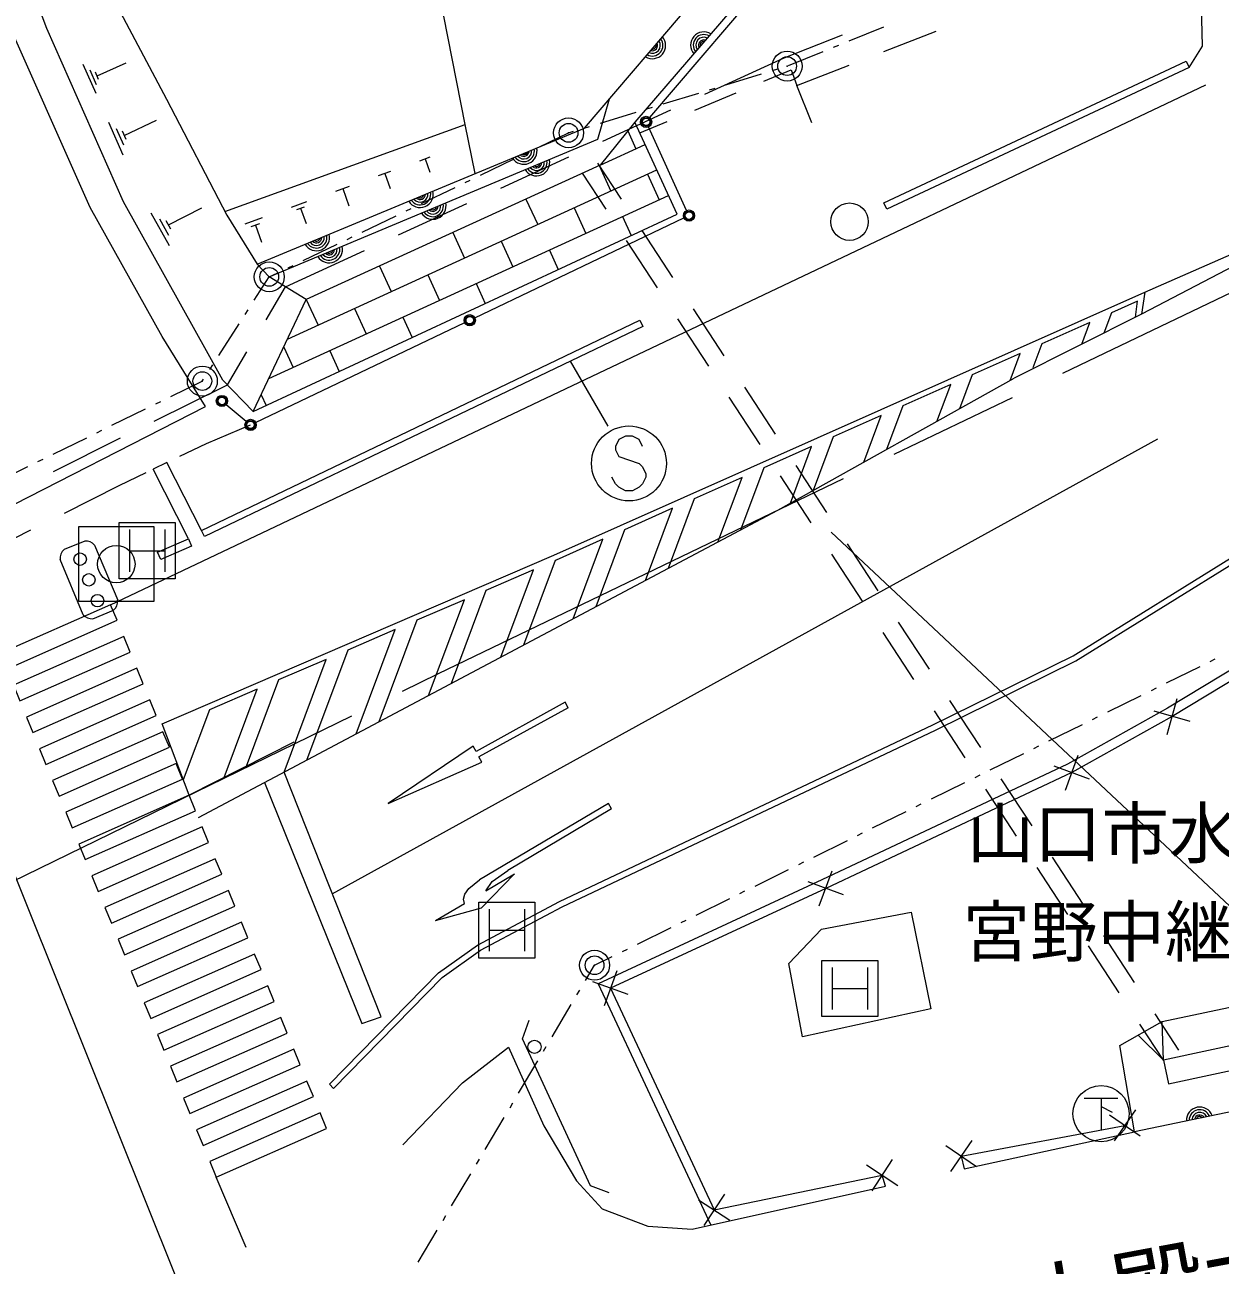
# Model space of a CAD drawing. Units: millimetres, scale not verified. Extents: x 40000 to 680000, y 20000 to 380000.
# Drawn here: x 464733 to 496650, y 250256 to 283364 of the extents above; entities that cross this region are included whole.
import ezdxf
from ezdxf.enums import TextEntityAlignment as Align

# ---------------------------------------------------------------- set-up
doc = ezdxf.new("R2010")
doc.units = ezdxf.units.MM
doc.header["$LTSCALE"] = 1000
doc.header["$PDMODE"] = 32
doc.header["$PDSIZE"] = 500
doc.linetypes.add('CHAIN', pattern=[18.5, 12, -1.5, 3.5, -1.5])
for name, color, linetype, lineweight in [('M-BGD', 7, 'Continuous', 13), ('M-BGD-EXST', 7, 'Continuous', 13), ('M-BMK', 2, 'CHAIN', 13), ('M-BMK-OTRS', 5, 'Continuous', 13), ('M-BMK-ROW', 30, 'Continuous', 13), ('M-STR-HTXT', 7, 'Continuous', 13), ('M-STR-STRC', 7, 'Continuous', 13)]:
    doc.layers.add(name, color=color, linetype=linetype, lineweight=lineweight)
doc.layers.add('M-BMK-HTXT', color=7, linetype='Continuous')
doc.styles.add('ＭＳ ゴシック', font='')
doc.styles.get('ＭＳ ゴシック').set_extended_font_data('MS Gothic')

msp = doc.modelspace()

# ---------------------------------------------------------------- linework, layer by layer
at = {"layer": 'M-BGD'}
for p, q in [((479675, 280610), (483385, 284948)), ((484624, 284950), (481020, 280764)), ((481420, 280888), (484316, 284276)), ((485005, 282479), (486568, 283101)), ((487673, 282653), (489071, 283197)), ((482894, 281511), (485005, 282479)), ((466638, 281528), (466294, 282309)), ((466650, 281766), (466478, 282157)), ((466704, 281907), (466618, 282102)), ((466661, 282005), (467443, 282347)), ((484466, 281858), (485196, 282162)), ((485196, 282162), (485344, 281746)), ((485344, 281746), (486741, 282290)), ((482620, 281089), (483728, 281551)), ((485749, 280749), (485344, 281746)), ((467389, 280414), (468247, 280817)), ((480168, 280259), (481985, 281094)), ((481152, 280477), (481882, 280781)), ((467363, 279885), (466980, 280753)), ((467376, 280150), (467185, 280584)), ((467436, 280306), (467341, 280523)), ((470070, 278385), (476490, 280703)), ((470941, 276973), (479675, 280610)), ((480831, 280530), (481047, 280057)), ((482152, 278312), (481020, 280764)), ((482405, 278409), (481385, 280637)), ((480096, 279621), (481294, 280170)), ((475278, 279734), (475560, 279836)), ((475419, 279785), (475547, 279432)), ((477441, 279008), (479259, 279842)), ((471751, 274977), (481609, 279489)), ((474181, 279338), (474505, 279455)), ((480667, 278710), (480035, 279675)), ((480070, 279609), (480382, 278927)), ((474343, 279396), (474489, 278991)), ((480254, 278440), (479622, 279404)), ((481359, 279375), (481671, 278693)), ((471251, 273924), (481923, 278808)), ((473040, 278926), (473407, 279058)), ((473223, 278992), (473389, 278533)), ((468569, 278023), (469459, 278477)), ((471853, 278497), (472265, 278646)), ((471993, 278432), (472199, 278506)), ((472096, 278469), (472245, 278057)), ((474715, 277757), (476532, 278591)), ((478115, 278714), (478427, 278033)), ((479404, 278480), (479716, 277798)), ((468594, 277465), (468107, 278337)), ((468582, 277744), (468338, 278180)), ((468630, 277913), (468508, 278132)), ((470618, 278052), (471077, 278217)), ((470832, 273039), (482152, 278312)), ((476749, 275544), (482333, 278208)), ((480694, 278245), (480925, 277741)), ((470774, 277978), (471004, 278061)), ((470889, 278020), (471055, 277561)), ((476160, 277820), (476472, 277138)), ((482037, 276619), (481215, 277874)), ((477449, 277585), (477761, 276903)), ((481624, 276348), (480802, 277603)), ((471695, 276371), (473806, 277339)), ((478739, 277351), (478976, 276833)), ((471261, 276637), (470941, 276973)), ((474205, 276925), (474517, 276243)), ((472250, 276030), (471261, 276637)), ((475494, 276690), (475806, 276008)), ((471174, 275493), (471695, 276371)), ((476784, 276456), (477027, 275925)), ((472250, 276030), (472562, 275348)), ((473539, 275796), (473852, 275114)), ((474829, 275561), (475078, 275017)), ((482994, 274257), (482172, 275512)), ((483407, 274528), (482585, 275783)), ((470895, 272750), (476478, 275414)), ((470143, 273755), (470664, 274633)), ((471648, 274761), (471897, 274219)), ((472874, 274666), (473129, 274109)), ((468185, 272781), (470143, 273755)), ((471047, 273492), (471180, 273201)), ((484777, 272437), (483955, 273691)), ((470111, 273228), (470645, 272782)), ((484364, 272166), (483542, 273421)), ((469583, 272192), (470760, 272686)), ((465498, 271445), (467289, 272336)), ((468871, 271849), (469583, 272192)), ((480592, 272292), (480501, 272110)), ((480774, 272383), (480592, 272292)), ((480955, 272383), (480774, 272383)), ((481137, 272292), (480955, 272383)), ((481228, 272110), (481137, 272292)), ((480501, 272110), (480501, 272020)), ((480501, 272020), (480592, 271838)), ((480592, 271838), (481137, 271656)), ((468528, 271684), (468156, 271504)), ((469102, 269648), (468156, 271504)), ((469455, 269869), (468528, 271684)), ((481137, 271656), (481228, 271565)), ((481228, 271565), (481319, 271383)), ((486147, 270345), (485325, 271600)), ((467257, 271071), (467970, 271414)), ((480501, 271110), (480410, 271292)), ((481319, 271292), (481228, 271110)), ((481319, 271383), (481319, 271292)), ((485733, 270075), (484912, 271329)), ((465790, 270332), (467257, 271071)), ((480592, 271020), (480501, 271110)), ((480774, 270929), (480592, 271020)), ((480955, 270929), (480774, 270929)), ((481137, 271020), (480955, 270929)), ((481228, 271110), (481137, 271020)), ((463557, 269207), (464897, 269882)), ((466176, 267969), (466176, 269969)), ((466176, 269969), (468176, 269969)), ((467251, 268577), (467251, 270077)), ((467251, 270077), (468751, 270077)), ((467532, 269890), (467532, 268765)), ((468176, 269969), (468176, 267969)), ((468470, 269890), (468470, 268765)), ((468751, 270077), (468751, 268577)), ((466335, 269586), (465781, 269355)), ((487517, 268254), (486695, 269509)), ((466596, 269479), (467213, 268003)), ((467532, 269327), (468470, 269327)), ((487103, 267983), (486281, 269238)), ((466290, 267617), (465674, 269094)), ((468751, 268577), (467251, 268577)), ((468176, 267969), (466176, 267969)), ((466552, 267510), (467105, 267741)), ((488887, 266163), (488065, 267417)), ((488473, 265892), (487651, 267147)), ((490256, 264071), (489434, 265326)), ((495234, 264423), (495505, 265386)), ((489843, 263801), (489021, 265055)), ((495851, 264769), (494888, 265041)), ((493157, 263233), (492216, 263572)), ((492517, 262932), (492856, 263873)), ((491626, 261980), (490804, 263235)), ((491213, 261709), (490391, 262964)), ((492996, 259889), (492174, 261144)), ((485947, 259845), (486291, 260784)), ((492583, 259618), (491761, 260873)), ((486589, 260142), (485650, 260486)), ((476854, 258449), (476854, 259949)), ((476854, 259949), (478354, 259949)), ((478354, 259949), (478354, 258449)), ((477135, 259762), (477135, 258637)), ((478073, 259762), (478073, 258637)), ((477135, 259199), (478073, 259199)), ((494366, 257798), (493544, 259052)), ((493953, 257527), (493131, 258782)), ((478354, 258449), (476854, 258449)), ((486013, 256891), (486013, 258391)), ((486013, 258391), (487513, 258391)), ((487513, 258391), (487513, 256891)), ((480544, 258117), (480203, 257178)), ((486294, 258204), (486294, 257079)), ((487232, 258204), (487232, 257079)), ((480844, 257477), (479904, 257818)), ((486294, 257641), (487232, 257641)), ((495546, 255996), (494914, 256961)), ((478021, 256297), (478204, 256795)), ((487513, 256891), (486013, 256891)), ((495133, 255726), (494501, 256690)), ((495133, 255726), (495102, 256757)), ((479841, 252371), (478021, 256297)), ((495133, 255726), (494459, 256396)), ((472866, 255084), (472978, 254974)), ((494387, 254399), (493822, 253574)), ((489733, 253170), (494104, 253987)), ((493692, 254269), (494517, 253704)), ((489321, 253453), (490146, 252887)), ((490016, 253582), (489451, 252757)), ((487896, 253075), (487347, 252240)), ((487204, 252932), (488040, 252383)), ((480339, 252188), (479841, 252371)), ((482721, 252004), (483557, 251455)), ((483413, 252147), (482864, 251311))]:
    msp.add_line(p, q, dxfattribs=at)
for points in [[(463432, 293844), (465567, 287940), (466595, 285011), (468519, 281381), (470123, 278281), (470941, 276973)], [(470022, 273880), (467366, 278640), (465325, 283266), (463611, 287800), (461703, 293034)], [(417775, 254125), (419337, 254630), (430486, 257394), (435100, 258682), (443456, 261665), (453948, 265746), (463662, 270171), (469558, 273177), (468405, 275047), (466481, 278490), (464106, 283833), (460750, 292857)], [(495820, 282229), (496176, 282795), (496148, 283868), (496068, 285606), (496059, 285918)], [(476759, 279396), (476490, 280703), (475919, 283593)], [(471261, 276637), (480035, 280314), (480344, 281393)], [(481020, 280764), (480096, 279621), (472250, 276030)], [(470022, 273880), (470832, 273039), (472250, 276030)], [(472866, 255084), (475779, 258057), (476817, 258799), (479011, 259962), (488981, 264680), (492724, 266522), (497256, 269330), (500093, 271035), (501965, 272240), (504085, 273439)], [(472978, 254974), (475881, 257938), (476899, 258665), (479081, 259822), (489049, 264539), (492800, 266385), (497337, 269196), (500176, 270902), (502046, 272106), (504162, 273303)], [(506270, 271775), (495242, 265123), (492571, 263628), (486012, 260543), (480038, 257770), (483047, 251328)], [(503633, 256013), (506506, 256693), (507548, 258103), (507962, 259195), (508164, 260530), (508036, 261389), (506081, 271366), (495369, 264905), (492686, 263403), (486119, 260314), (480374, 257647), (483139, 251729), (487622, 252658)], [(503694, 255757), (494366, 253817), (493970, 256120), (495102, 256757), (502569, 258336)], [(474823, 253470), (476422, 255122), (477647, 256077), (478593, 253979), (479465, 252504), (480150, 251757), (481366, 251300), (482550, 251217), (487712, 252367), (487622, 252658)], [(489733, 253170), (489817, 252824), (494366, 253817)]]:
    msp.add_lwpolyline(points, dxfattribs=at)
for points in [[(487671, 278609), (495743, 282393), (495820, 282229), (487748, 278445)], [(469455, 269869), (481159, 275478), (481237, 275316), (469533, 269707)], [(468275, 269288), (469102, 269648), (469188, 269450), (468362, 269090)], [(488395, 259683), (488921, 257100), (485500, 256353), (485133, 258305), (486006, 259226)], [(502721, 257353), (495133, 255726), (495268, 255094), (502857, 256721)]]:
    msp.add_lwpolyline(points, close=True, dxfattribs=at)
for centre, radius in [((481323, 280774), 150), ((481323, 280774), 120), ((481323, 280774), 100), ((486754, 278109), 500), ((482468, 278272), 150), ((482468, 278272), 120), ((482468, 278272), 100), ((476614, 275479), 150), ((476614, 275479), 120), ((476614, 275479), 100), ((469996, 273324), 150), ((469996, 273324), 120), ((469996, 273324), 100), ((470760, 272686), 150), ((470760, 272686), 120), ((470760, 272686), 100), ((480864, 271656), 1000), ((466212, 269102), 167), ((467176, 268969), 500), ((466443, 268548), 167), ((466675, 267994), 167), ((478341, 256084), 175)]:
    msp.add_circle(centre, radius, dxfattribs=at)
for centre, radius, start, end in [((482863, 282821), 354, 58.0688, 220.4739), ((482863, 282821), 283, 60.2928, 218.2499), ((481489, 282814), 354, 238.2508, 40.656), ((481489, 282814), 283, 240.4749, 38.432), ((481489, 282814), 212, 244.2212, 34.6856), ((481489, 282814), 142, 251.9329, 26.9739), ((481489, 282814), 100, 262.2506, 16.6562), ((482863, 282821), 212, 64.0391, 214.5036), ((482863, 282821), 142, 71.7508, 206.7918), ((482863, 282821), 100, 82.0685, 196.4742), ((478056, 279995), 354, 211.4104, 13.8156), ((478056, 279995), 283, 213.6345, 11.5916), ((478056, 279995), 212, 217.3808, 7.8453), ((478056, 279995), 142, 225.0925, 0.1335), ((478056, 279995), 100, 235.4102, 349.8159), ((478394, 279685), 354, 211.5353, 13.9405), ((478394, 279685), 283, 213.7593, 11.7164), ((478394, 279685), 212, 217.5057, 7.9701), ((478394, 279685), 142, 225.2174, 0.2584), ((478394, 279685), 100, 235.535, 349.9407), ((475287, 278842), 354, 211.4104, 13.8156), ((475287, 278842), 283, 213.6345, 11.5916), ((475287, 278842), 212, 217.3808, 7.8453), ((475287, 278842), 142, 225.0925, 0.1335), ((475287, 278842), 100, 235.4102, 349.8159), ((475627, 278526), 354, 211.5353, 13.9405), ((475627, 278526), 283, 213.7593, 11.7164), ((475627, 278526), 212, 217.5057, 7.9701), ((475627, 278526), 142, 225.2174, 0.2584), ((475627, 278526), 100, 235.535, 349.9407), ((472518, 277688), 354, 211.4104, 13.8156), ((472518, 277688), 283, 213.6345, 11.5916), ((472518, 277688), 212, 217.3808, 7.8453), ((472518, 277688), 142, 225.0925, 0.1335), ((472518, 277688), 100, 235.4102, 349.8159), ((472860, 277366), 354, 211.5353, 13.9405), ((472860, 277366), 283, 213.7593, 11.7164), ((472860, 277366), 212, 217.5057, 7.9701), ((472860, 277366), 142, 225.2174, 0.2584), ((472860, 277366), 100, 235.535, 349.9407), ((466364, 269285), 302, 39.7902, 95.5389), ((465982, 269120), 310, 130.484, 184.8451), ((466893, 267981), 320, 311.4611, 3.868), ((466529, 267827), 318, 221.2348, 274.0943), ((496104, 254123), 354, 20.5443, 182.9494), ((496104, 254123), 283, 22.7683, 180.7254), ((496104, 254123), 212, 26.5146, 176.9791), ((496104, 254123), 142, 34.2263, 169.2673), ((496104, 254123), 100, 44.544, 158.9497)]:
    msp.add_arc(centre, radius, start, end, dxfattribs=at)
at = {"layer": 'M-BGD-EXST'}
for p, q in [((493020, 254712), (493920, 254712)), ((493470, 254712), (493470, 253850)), ((493470, 254487), (493770, 254337))]:
    msp.add_line(p, q, dxfattribs=at)
msp.add_circle((493470, 254300), 750, dxfattribs=at)
at = {"layer": 'M-BMK'}
msp.add_lwpolyline([(462680, 259661), (475781, 266050), (493360, 274506), (506874, 280971), (519291, 286943), (532896, 292707), (541987, 296237), (550225, 299071), (553805, 300206)], dxfattribs=at)
at = {"layer": 'M-BMK-OTRS'}
msp.add_line((467024, 267886), (496268, 281758), dxfattribs=at)
at = {"layer": 'M-BMK-ROW'}
for p, q in [((486744, 282933), (487671, 283308)), ((486327, 282764), (486466, 282820)), ((485122, 282276), (486049, 282651)), ((484693, 282142), (484836, 282186)), ((483450, 281762), (484406, 282054)), ((481776, 281252), (482732, 281543)), ((483019, 281631), (483163, 281675)), ((481345, 281120), (481489, 281164)), ((480102, 280741), (481058, 281033)), ((478476, 280108), (479252, 280481)), ((479252, 280481), (479385, 280522)), ((479672, 280610), (479815, 280653)), ((476899, 279349), (477800, 279783)), ((478070, 279913), (478205, 279978)), ((476493, 279154), (476628, 279219)), ((475322, 278591), (476223, 279024)), ((474916, 278396), (475051, 278461)), ((473745, 277832), (474646, 278266)), ((472168, 277074), (473069, 277507)), ((473339, 277637), (473474, 277702)), ((471762, 276878), (471897, 276943)), ((470859, 276012), (471261, 276637)), ((471261, 276637), (471492, 276748)), ((470616, 275633), (470697, 275759)), ((469913, 274539), (470454, 275381)), ((469670, 274161), (469751, 274287)), ((468632, 273443), (469473, 273855)), ((469473, 273855), (469508, 273908)), ((468228, 273245), (468363, 273311)), ((467060, 272674), (467958, 273113)), ((466656, 272476), (466791, 272542)), ((465489, 271904), (466387, 272344)), ((463917, 271135), (464815, 271574)), ((465084, 271706), (465219, 271772)), ((495215, 265798), (496112, 266240)), ((496381, 266373), (496516, 266440)), ((494812, 265599), (494946, 265665)), ((493646, 265023), (494543, 265466)), ((493243, 264824), (493377, 264891)), ((492077, 264249), (492974, 264691)), ((490508, 263474), (491404, 263917)), ((491673, 264050), (491808, 264116)), ((490104, 263275), (490238, 263342)), ((488938, 262700), (489835, 263143)), ((488535, 262501), (488669, 262567)), ((487369, 261926), (488266, 262368)), ((485800, 261151), (486696, 261594)), ((486965, 261726), (487100, 261793)), ((485396, 260952), (485531, 261018)), ((484230, 260377), (485127, 260819)), ((483827, 260177), (483961, 260244)), ((482661, 259602), (483558, 260045)), ((481092, 258828), (481988, 259270)), ((482257, 259403), (482392, 259469)), ((480688, 258629), (480823, 258695)), ((479705, 257856), (479946, 258262)), ((479946, 258262), (480419, 258496)), ((479475, 257469), (479552, 257598)), ((478811, 256352), (479322, 257211)), ((478581, 255965), (478658, 256094)), ((477918, 254847), (478428, 255707)), ((477688, 254460), (477764, 254589)), ((477024, 253342), (477535, 254202)), ((476794, 252955), (476871, 253084)), ((476130, 251838), (476641, 252697)), ((475901, 251451), (475977, 251580)), ((475237, 250333), (475747, 251193))]:
    msp.add_line(p, q, dxfattribs=at)
for centre in [(485088, 282262), (479252, 280481), (471261, 276637), (469473, 273855), (479946, 258262)]:
    msp.add_circle(centre, 400, dxfattribs=at)
for p in [(485088, 282262), (479252, 280481), (471261, 276637), (469473, 273855), (479946, 258262)]:
    msp.add_point(p, dxfattribs=at)
at = {"layer": 'M-STR-HTXT'}
msp.add_line((479296, 274385), (480298, 272647), dxfattribs=at)
msp.add_lwpolyline([(486267, 269821), (505973, 251330), (527508, 251330)], dxfattribs=at)
at = {"layer": 'M-STR-STRC'}
for p, q in [((478860, 269212), (494634, 276232)), ((494634, 276232), (494549, 275645)), ((494446, 275984), (493745, 275672)), ((494385, 275562), (494446, 275984)), ((494549, 275645), (491152, 273929)), ((493745, 275672), (493545, 275138)), ((493169, 275416), (491888, 274846)), ((492953, 274839), (493169, 275416)), ((491888, 274846), (491649, 274206)), ((491312, 274589), (490031, 274020)), ((491042, 273868), (491312, 274589)), ((490031, 274020), (489693, 273115)), ((489455, 273763), (488174, 273193)), ((489086, 272777), (489455, 273763)), ((488174, 273193), (487738, 272024)), ((487598, 272937), (486318, 272367)), ((487131, 271686), (487598, 272937)), ((472944, 260167), (494985, 272310)), ((486318, 272367), (485782, 270934)), ((485741, 272110), (484461, 271541)), ((485175, 270595), (485741, 272110)), ((484461, 271541), (483839, 269877)), ((483884, 271284), (482604, 270714)), ((483240, 269559), (483884, 271284)), ((482604, 270714), (481908, 268853)), ((482028, 270458), (480747, 269888)), ((481309, 268535), (482028, 270458)), ((480747, 269888), (479977, 267828)), ((480171, 269631), (478920, 269075)), ((479378, 267510), (480171, 269631)), ((468405, 264702), (478860, 269212)), ((478890, 269062), (478046, 266804)), ((478920, 269075), (478890, 269062)), ((478318, 268815), (477045, 268266)), ((477447, 266486), (478318, 268815)), ((477045, 268266), (476115, 265780)), ((476472, 268019), (475199, 267470)), ((475516, 265462), (476472, 268019)), ((474626, 267223), (473354, 266674)), ((473585, 264438), (474626, 267223)), ((475199, 267470), (474185, 264755)), ((473354, 266674), (472254, 263731)), ((472781, 266427), (471508, 265878)), ((471654, 263413), (472781, 266427)), ((462373, 265867), (468735, 250005)), ((471508, 265878), (470646, 263570)), ((470935, 265631), (469663, 265082)), ((470053, 263271), (470935, 265631)), ((479164, 265280), (476781, 263966)), ((479243, 265137), (479164, 265280)), ((469663, 265082), (468965, 263215)), ((479243, 265137), (476860, 263823)), ((469121, 262800), (468405, 264702)), ((471918, 264213), (469121, 262800)), ((476703, 264109), (474438, 262581)), ((476781, 263966), (476703, 264109)), ((474438, 262581), (476939, 263680)), ((476939, 263680), (476860, 263823)), ((480315, 262580), (476872, 260539)), ((480400, 262437), (480315, 262580)), ((480400, 262437), (477627, 260793)), ((476926, 259795), (477807, 260706)), ((477042, 260252), (477807, 260706)), ((477209, 260498), (477627, 260793)), ((476486, 260162), (476589, 260310)), ((476589, 260310), (476872, 260539)), ((477042, 260252), (477209, 260498)), ((475703, 259459), (476469, 259912)), ((476444, 260025), (476486, 260162)), ((476469, 259912), (476444, 260025)), ((475703, 259459), (476926, 259795)), ((470646, 250731), (469842, 252606))]:
    msp.add_line(p, q, dxfattribs=at)
for points in [[(494634, 276232), (501156, 279087), (494549, 275645)], [(469374, 262203), (484835, 270405), (491152, 273929)], [(471131, 263136), (473728, 256704), (474247, 256889), (471654, 263413)]]:
    msp.add_lwpolyline(points, dxfattribs=at)
for points in [[(467024, 267886), (464078, 266583), (464249, 266167), (467195, 267470)], [(467373, 267038), (464427, 265736), (464599, 265320), (467545, 266622)], [(467723, 266190), (464777, 264888), (464948, 264472), (467895, 265774)], [(468072, 265343), (465126, 264041), (465298, 263624), (468244, 264927)], [(468422, 264495), (465476, 263193), (465648, 262777), (468594, 264079)], [(468772, 263648), (465825, 262345), (465997, 261929), (468943, 263232)], [(469121, 262800), (466175, 261498), (466347, 261082), (469293, 262384)], [(469471, 261952), (466525, 260650), (466696, 260234), (469642, 261536)], [(469820, 261105), (466874, 259803), (467046, 259386), (469992, 260689)], [(470170, 260257), (467224, 258955), (467395, 258539), (470341, 259841)], [(470519, 259410), (467573, 258107), (467745, 257691), (470691, 258993)], [(470869, 258562), (467923, 257260), (468094, 256844), (471040, 258146)], [(471218, 257714), (468272, 256412), (468444, 255996), (471390, 257298)], [(471568, 256867), (468622, 255565), (468793, 255148), (471739, 256451)], [(471917, 256019), (468971, 254717), (469143, 254301), (472089, 255603)], [(472267, 255172), (469321, 253869), (469492, 253453), (472438, 254755)], [(472616, 254324), (469670, 253022), (469842, 252606), (472788, 253908)]]:
    msp.add_lwpolyline(points, close=True, dxfattribs=at)

# ---------------------------------------------------------------- texts
at = {"layer": 'M-BGD', "style": 'ＭＳ ゴシック'}
for s, p in [('山口市水道局', (495282, 261787)), ('宮野中継ポンプ場', (496976, 259158))]:
    msp.add_text(s, height=1320, dxfattribs=at).set_placement(p, align=Align.MIDDLE_CENTER)
at = {"layer": 'M-BMK-HTXT', "style": 'ＭＳ ゴシック'}
msp.add_text('市道折本大殿大路線', height=1833, rotation=10.482, dxfattribs=at).set_placement((492796, 247760), align=Align.BOTTOM_CENTER)

doc.saveas('drawing.dxf')
